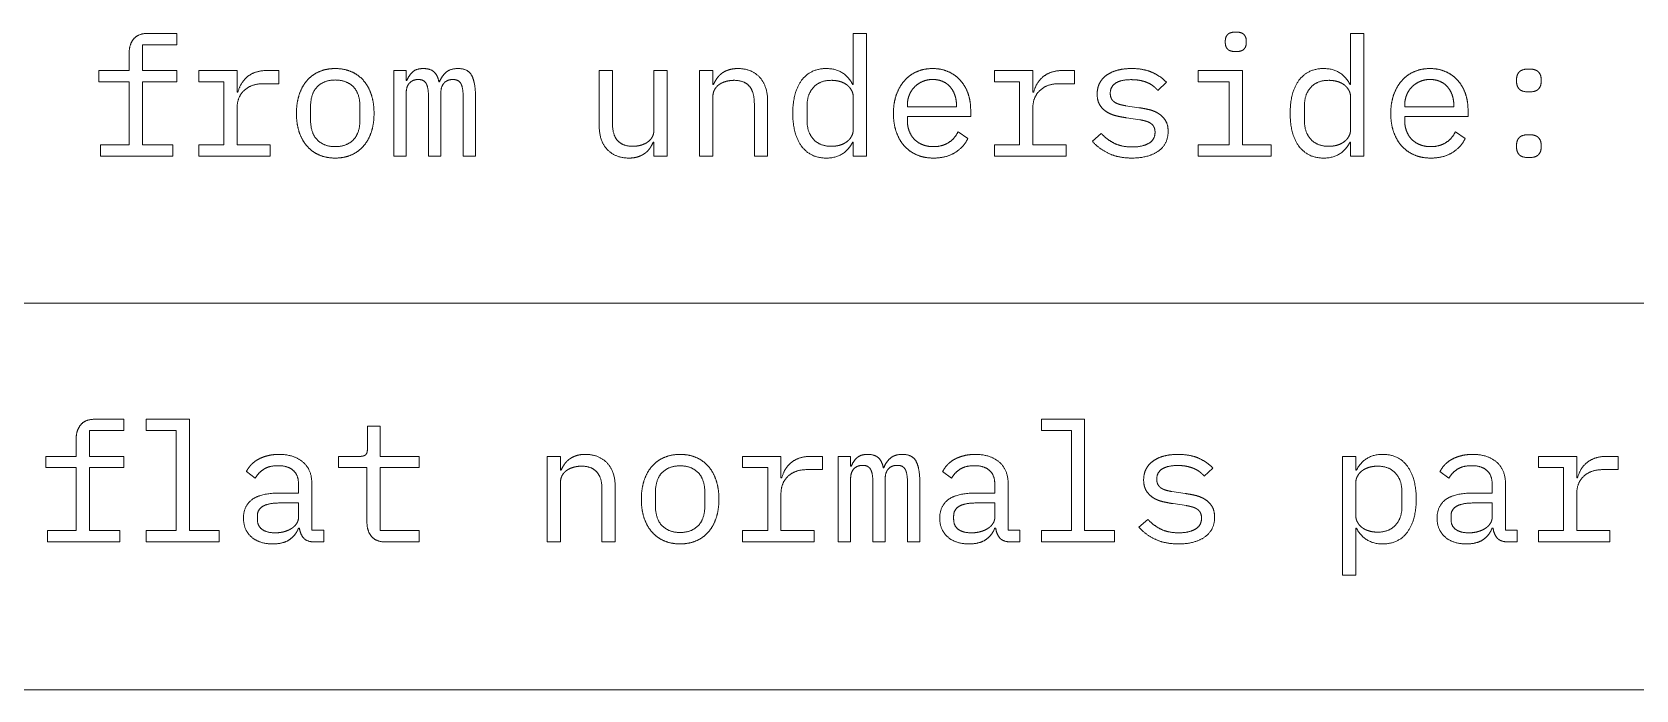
# Model space of a CAD drawing. Header units: millimetres. Extents: x 25 to 584, y 11 to 410.
# Drawn here: x 465.49 to 494.51, y 93.35 to 105.25 of the extents above; entities that cross this region are included whole.
import ezdxf

# ---------------------------------------------------------------- set-up
doc = ezdxf.new("R2010")
doc.units = ezdxf.units.MM
doc.layers.add('dims', color=7, linetype='Continuous', lineweight=5)

msp = doc.modelspace()

# ---------------------------------------------------------------- linework, layer by layer
at = {"layer": 'dims'}
for p, q in [((468.105, 105.23), (467.586, 105.23)), ((468.105, 105.026), (468.105, 105.23)), ((480.348, 105.23), (480.348, 104.306)), ((480.588, 105.23), (480.348, 105.23)), ((480.588, 103.01), (480.588, 105.23)), ((487.08, 105.101), (487.08, 105.053)), ((487.458, 105.053), (487.458, 105.101)), ((489.348, 105.23), (489.348, 104.306)), ((489.588, 105.23), (489.348, 105.23)), ((489.588, 103.01), (489.588, 105.23)), ((467.244, 104.876), (467.244, 104.558)), ((467.484, 105.026), (468.105, 105.026)), ((467.484, 104.558), (467.484, 105.026)), ((466.692, 104.558), (466.692, 104.354)), ((467.244, 104.558), (466.692, 104.558)), ((468.105, 104.558), (467.484, 104.558)), ((468.105, 104.354), (468.105, 104.558)), ((468.504, 104.558), (468.504, 104.354)), ((469.197, 104.558), (468.504, 104.558)), ((469.197, 104.168), (469.197, 104.558)), ((469.95, 104.558), (469.734, 104.558)), ((469.95, 104.318), (469.95, 104.558)), ((472.035, 104.558), (472.035, 103.01)), ((472.257, 104.558), (472.035, 104.558)), ((472.257, 104.378), (472.257, 104.558)), ((475.749, 104.558), (475.749, 103.565)), ((475.989, 104.558), (475.749, 104.558)), ((475.989, 103.607), (475.989, 104.558)), ((476.739, 104.558), (476.739, 103.484)), ((476.979, 104.558), (476.739, 104.558)), ((476.979, 103.01), (476.979, 104.558)), ((477.567, 104.558), (477.567, 103.01)), ((477.807, 104.558), (477.567, 104.558)), ((477.807, 104.306), (477.807, 104.558)), ((482.904, 104.558), (482.904, 104.354)), ((483.597, 104.558), (482.904, 104.558)), ((483.597, 104.168), (483.597, 104.558)), ((484.35, 104.558), (484.134, 104.558)), ((484.35, 104.318), (484.35, 104.558)), ((486.591, 104.558), (486.591, 104.354)), ((487.389, 104.558), (486.591, 104.558)), ((487.389, 103.214), (487.389, 104.558)), ((466.692, 104.354), (467.244, 104.354)), ((467.244, 104.354), (467.244, 103.214)), ((467.484, 104.354), (468.105, 104.354)), ((467.484, 103.214), (467.484, 104.354)), ((468.504, 104.354), (468.957, 104.354)), ((468.957, 104.354), (468.957, 103.214)), ((469.659, 104.318), (469.95, 104.318)), ((472.269, 104.378), (472.257, 104.378)), ((472.857, 104.351), (472.848, 104.351)), ((477.819, 104.306), (477.807, 104.306)), ((480.348, 104.306), (480.336, 104.306)), ((482.904, 104.354), (483.357, 104.354)), ((483.357, 104.354), (483.357, 103.214)), ((484.059, 104.318), (484.35, 104.318)), ((485.859, 104.198), (486.015, 104.345)), ((486.591, 104.354), (487.149, 104.354)), ((487.149, 104.354), (487.149, 103.214)), ((489.348, 104.306), (489.336, 104.306)), ((492.351, 104.405), (492.351, 104.351)), ((492.795, 104.351), (492.795, 104.405)), ((469.212, 104.168), (469.197, 104.168)), ((472.257, 103.01), (472.257, 104.147)), ((472.662, 104.045), (472.662, 103.01)), ((472.884, 103.01), (472.884, 104.147)), ((473.289, 104.045), (473.289, 103.01)), ((473.511, 103.01), (473.511, 104.084)), ((477.807, 103.01), (477.807, 104.084)), ((478.557, 103.961), (478.557, 103.01)), ((478.797, 103.01), (478.797, 104.003)), ((479.511, 103.652), (479.511, 103.916)), ((480.348, 104.063), (480.348, 103.505)), ((481.326, 103.904), (481.326, 103.925)), ((482.214, 103.937), (482.214, 103.904)), ((483.612, 104.168), (483.597, 104.168)), ((485.514, 103.886), (485.271, 103.922)), ((488.511, 103.652), (488.511, 103.916)), ((489.348, 104.063), (489.348, 103.505)), ((490.326, 103.904), (490.326, 103.925)), ((491.214, 103.937), (491.214, 103.904)), ((469.197, 103.214), (469.197, 103.883)), ((470.526, 103.673), (470.526, 103.895)), ((471.42, 103.895), (471.42, 103.673)), ((482.214, 103.904), (481.326, 103.904)), ((481.326, 103.724), (482.472, 103.724)), ((481.326, 103.652), (481.326, 103.724)), ((482.472, 103.724), (482.472, 103.838)), ((483.597, 103.214), (483.597, 103.883)), ((485.292, 103.703), (485.535, 103.667)), ((491.214, 103.904), (490.326, 103.904)), ((490.326, 103.724), (491.472, 103.724)), ((490.326, 103.652), (490.326, 103.724)), ((491.472, 103.724), (491.472, 103.838)), ((482.421, 103.331), (482.244, 103.451)), ((484.836, 103.418), (484.674, 103.277)), ((491.421, 103.331), (491.244, 103.451)), ((466.722, 103.214), (466.722, 103.01)), ((467.244, 103.214), (466.722, 103.214)), ((468.036, 103.214), (467.484, 103.214)), ((468.036, 103.01), (468.036, 103.214)), ((468.504, 103.214), (468.504, 103.01)), ((468.957, 103.214), (468.504, 103.214)), ((469.797, 103.214), (469.197, 103.214)), ((469.797, 103.01), (469.797, 103.214)), ((476.727, 103.262), (476.739, 103.262)), ((476.739, 103.262), (476.739, 103.01)), ((480.336, 103.262), (480.348, 103.262)), ((480.348, 103.262), (480.348, 103.01)), ((482.904, 103.214), (482.904, 103.01)), ((483.357, 103.214), (482.904, 103.214)), ((484.197, 103.214), (483.597, 103.214)), ((484.197, 103.01), (484.197, 103.214)), ((486.591, 103.214), (486.591, 103.01)), ((487.149, 103.214), (486.591, 103.214)), ((487.911, 103.214), (487.389, 103.214)), ((487.911, 103.01), (487.911, 103.214)), ((489.336, 103.262), (489.348, 103.262)), ((489.348, 103.262), (489.348, 103.01)), ((492.351, 103.217), (492.351, 103.163)), ((492.795, 103.163), (492.795, 103.217)), ((466.722, 103.01), (468.036, 103.01)), ((468.504, 103.01), (469.797, 103.01)), ((472.035, 103.01), (472.257, 103.01)), ((472.662, 103.01), (472.884, 103.01)), ((473.289, 103.01), (473.511, 103.01)), ((476.739, 103.01), (476.979, 103.01)), ((477.567, 103.01), (477.807, 103.01)), ((478.557, 103.01), (478.797, 103.01)), ((480.348, 103.01), (480.588, 103.01)), ((482.904, 103.01), (484.197, 103.01)), ((486.591, 103.01), (487.911, 103.01)), ((489.348, 103.01), (489.588, 103.01)), ((432.22, 100.35), (566.75, 100.35)), ((467.146, 98.248), (466.627, 98.248)), ((467.146, 98.044), (467.146, 98.248)), ((467.554, 98.248), (467.554, 98.044)), ((468.334, 98.248), (467.554, 98.248)), ((468.334, 96.232), (468.334, 98.248)), ((471.556, 98.122), (471.556, 97.717)), ((471.787, 98.122), (471.556, 98.122)), ((471.787, 97.576), (471.787, 98.122)), ((483.754, 98.248), (483.754, 98.044)), ((484.534, 98.248), (483.754, 98.248)), ((484.534, 96.232), (484.534, 98.248)), ((466.285, 97.894), (466.285, 97.576)), ((466.525, 98.044), (467.146, 98.044)), ((466.525, 97.576), (466.525, 98.044)), ((467.554, 98.044), (468.094, 98.044)), ((468.094, 98.044), (468.094, 96.232)), ((483.754, 98.044), (484.294, 98.044)), ((484.294, 98.044), (484.294, 96.232)), ((465.734, 97.576), (465.734, 97.372)), ((466.285, 97.576), (465.734, 97.576)), ((467.146, 97.576), (466.525, 97.576)), ((467.146, 97.372), (467.146, 97.576)), ((471.031, 97.576), (471.031, 97.372)), ((471.415, 97.576), (471.031, 97.576)), ((472.492, 97.576), (471.787, 97.576)), ((472.492, 97.372), (472.492, 97.576)), ((474.809, 97.576), (474.809, 96.028)), ((475.049, 97.576), (474.809, 97.576)), ((475.049, 97.324), (475.049, 97.576)), ((478.345, 97.576), (478.345, 97.372)), ((479.039, 97.576), (478.345, 97.576)), ((479.039, 97.186), (479.039, 97.576)), ((479.791, 97.576), (479.575, 97.576)), ((479.791, 97.336), (479.791, 97.576)), ((480.076, 97.576), (480.076, 96.028)), ((480.299, 97.576), (480.076, 97.576)), ((480.299, 97.396), (480.299, 97.576)), ((489.199, 97.576), (489.199, 95.428)), ((489.439, 97.576), (489.199, 97.576)), ((489.439, 97.324), (489.439, 97.576)), ((492.745, 97.576), (492.745, 97.372)), ((493.439, 97.576), (492.745, 97.576)), ((493.439, 97.186), (493.439, 97.576)), ((494.191, 97.576), (493.975, 97.576)), ((494.191, 97.336), (494.191, 97.576)), ((465.734, 97.372), (466.285, 97.372)), ((466.285, 97.372), (466.285, 96.232)), ((466.525, 97.372), (467.146, 97.372)), ((466.525, 96.232), (466.525, 97.372)), ((469.364, 97.3), (469.525, 97.18)), ((471.031, 97.372), (471.547, 97.372)), ((471.547, 97.372), (471.547, 96.382)), ((471.787, 97.372), (472.492, 97.372)), ((471.787, 96.232), (471.787, 97.372)), ((475.06, 97.324), (475.049, 97.324)), ((478.345, 97.372), (478.799, 97.372)), ((478.799, 97.372), (478.799, 96.232)), ((479.5, 97.336), (479.791, 97.336)), ((480.31, 97.396), (480.299, 97.396)), ((480.899, 97.369), (480.889, 97.369)), ((481.964, 97.3), (482.125, 97.18)), ((486.7, 97.216), (486.856, 97.363)), ((489.451, 97.324), (489.439, 97.324)), ((490.964, 97.3), (491.125, 97.18)), ((492.745, 97.372), (493.199, 97.372)), ((493.199, 97.372), (493.199, 96.232)), ((493.9, 97.336), (494.191, 97.336)), ((470.309, 97.066), (470.309, 96.913)), ((470.549, 96.238), (470.549, 97.09)), ((475.049, 96.028), (475.049, 97.102)), ((475.799, 96.979), (475.799, 96.028)), ((476.039, 96.028), (476.039, 97.021)), ((479.054, 97.186), (479.039, 97.186)), ((480.299, 96.028), (480.299, 97.165)), ((480.704, 97.063), (480.704, 96.028)), ((480.925, 96.028), (480.925, 97.165)), ((481.33, 97.063), (481.33, 96.028)), ((481.552, 96.028), (481.552, 97.102)), ((482.909, 97.066), (482.909, 96.913)), ((483.149, 96.238), (483.149, 97.09)), ((486.355, 96.904), (486.112, 96.94)), ((489.439, 96.523), (489.439, 97.081)), ((491.909, 97.066), (491.909, 96.913)), ((492.149, 96.238), (492.149, 97.09)), ((493.454, 97.186), (493.439, 97.186)), ((470.309, 96.913), (469.979, 96.913)), ((469.979, 96.733), (470.309, 96.733)), ((470.309, 96.733), (470.309, 96.478)), ((476.767, 96.691), (476.767, 96.913)), ((477.661, 96.913), (477.661, 96.691)), ((479.039, 96.232), (479.039, 96.901)), ((482.909, 96.913), (482.579, 96.913)), ((482.579, 96.733), (482.909, 96.733)), ((482.909, 96.733), (482.909, 96.478)), ((486.134, 96.721), (486.376, 96.685)), ((490.276, 96.934), (490.276, 96.67)), ((491.909, 96.913), (491.579, 96.913)), ((491.579, 96.733), (491.909, 96.733)), ((491.909, 96.733), (491.909, 96.478)), ((493.439, 96.232), (493.439, 96.901)), ((469.564, 96.436), (469.564, 96.499)), ((482.164, 96.436), (482.164, 96.499)), ((485.677, 96.436), (485.515, 96.295)), ((491.164, 96.436), (491.164, 96.499)), ((465.764, 96.232), (465.764, 96.028)), ((466.285, 96.232), (465.764, 96.232)), ((467.077, 96.232), (466.525, 96.232)), ((467.077, 96.028), (467.077, 96.232)), ((467.554, 96.232), (467.554, 96.028)), ((468.094, 96.232), (467.554, 96.232)), ((468.874, 96.232), (468.334, 96.232)), ((468.874, 96.028), (468.874, 96.232)), ((470.309, 96.28), (470.324, 96.28)), ((470.764, 96.238), (470.549, 96.238)), ((470.764, 96.028), (470.764, 96.238)), ((472.492, 96.232), (471.787, 96.232)), ((472.492, 96.028), (472.492, 96.232)), ((478.345, 96.232), (478.345, 96.028)), ((478.799, 96.232), (478.345, 96.232)), ((479.639, 96.232), (479.039, 96.232)), ((479.639, 96.028), (479.639, 96.232)), ((482.909, 96.28), (482.924, 96.28)), ((483.364, 96.238), (483.149, 96.238)), ((483.364, 96.028), (483.364, 96.238)), ((483.754, 96.232), (483.754, 96.028)), ((484.294, 96.232), (483.754, 96.232)), ((485.074, 96.232), (484.534, 96.232)), ((485.074, 96.028), (485.074, 96.232)), ((489.439, 96.28), (489.451, 96.28)), ((489.439, 95.428), (489.439, 96.28)), ((491.909, 96.28), (491.924, 96.28)), ((492.364, 96.238), (492.149, 96.238)), ((492.364, 96.028), (492.364, 96.238)), ((492.745, 96.232), (492.745, 96.028)), ((493.199, 96.232), (492.745, 96.232)), ((494.039, 96.232), (493.439, 96.232)), ((494.039, 96.028), (494.039, 96.232)), ((465.764, 96.028), (467.077, 96.028)), ((467.554, 96.028), (468.874, 96.028)), ((470.599, 96.028), (470.764, 96.028)), ((471.889, 96.028), (472.492, 96.028)), ((474.809, 96.028), (475.049, 96.028)), ((475.799, 96.028), (476.039, 96.028)), ((478.345, 96.028), (479.639, 96.028)), ((480.076, 96.028), (480.299, 96.028)), ((480.704, 96.028), (480.925, 96.028)), ((481.33, 96.028), (481.552, 96.028)), ((483.199, 96.028), (483.364, 96.028)), ((483.754, 96.028), (485.074, 96.028)), ((492.199, 96.028), (492.364, 96.028)), ((492.745, 96.028), (494.039, 96.028)), ((489.199, 95.428), (489.439, 95.428)), ((432.22, 93.35), (566.75, 93.35))]:
    msp.add_line(p, q, dxfattribs=at)
for points in [[(467.244, 104.876), (467.244, 105.032), (467.326, 105.131)], [(467.326, 105.131), (467.409, 105.23), (467.586, 105.23)], [(487.08, 105.101), (487.08, 105.167), (487.122, 105.211)], [(487.122, 105.211), (487.164, 105.254), (487.269, 105.254)], [(487.269, 105.254), (487.374, 105.254), (487.416, 105.211)], [(487.416, 105.211), (487.458, 105.167), (487.458, 105.101)], [(487.122, 104.944), (487.08, 104.987), (487.08, 105.053)], [(487.269, 104.9), (487.164, 104.9), (487.122, 104.944)], [(487.416, 104.944), (487.374, 104.9), (487.269, 104.9)], [(487.458, 105.053), (487.458, 104.987), (487.416, 104.944)], [(469.394, 104.454), (469.527, 104.558), (469.734, 104.558)], [(470.459, 104.374), (470.55, 104.48), (470.68, 104.537)], [(470.68, 104.537), (470.811, 104.594), (470.973, 104.594)], [(470.973, 104.594), (471.135, 104.594), (471.265, 104.537)], [(471.265, 104.537), (471.396, 104.48), (471.487, 104.374)], [(472.269, 104.378), (472.305, 104.468), (472.371, 104.531)], [(472.371, 104.531), (472.437, 104.594), (472.566, 104.594)], [(472.566, 104.594), (472.701, 104.594), (472.767, 104.527)], [(472.767, 104.527), (472.833, 104.459), (472.848, 104.351)], [(472.857, 104.351), (472.899, 104.456), (472.977, 104.525)], [(472.977, 104.525), (473.055, 104.594), (473.193, 104.594)], [(473.193, 104.594), (473.382, 104.594), (473.446, 104.462)], [(477.879, 104.415), (477.915, 104.468), (477.967, 104.507)], [(477.967, 104.507), (478.02, 104.546), (478.092, 104.57)], [(478.092, 104.57), (478.164, 104.594), (478.26, 104.594)], [(478.26, 104.594), (478.503, 104.594), (478.65, 104.44)], [(479.413, 104.381), (479.574, 104.594), (479.859, 104.594)], [(479.859, 104.594), (480.186, 104.594), (480.336, 104.306)], [(481.272, 104.374), (481.365, 104.48), (481.495, 104.537)], [(481.495, 104.537), (481.626, 104.594), (481.785, 104.594)], [(481.785, 104.594), (481.941, 104.594), (482.068, 104.537)], [(482.068, 104.537), (482.196, 104.48), (482.286, 104.38)], [(483.794, 104.454), (483.927, 104.558), (484.134, 104.558)], [(484.938, 104.479), (485.022, 104.537), (485.136, 104.566)], [(485.136, 104.566), (485.25, 104.594), (485.385, 104.594)], [(485.385, 104.594), (485.595, 104.594), (485.749, 104.528)], [(485.749, 104.528), (485.904, 104.462), (486.015, 104.345)], [(488.413, 104.381), (488.574, 104.594), (488.859, 104.594)], [(488.859, 104.594), (489.186, 104.594), (489.336, 104.306)], [(490.272, 104.374), (490.365, 104.48), (490.495, 104.537)], [(490.495, 104.537), (490.626, 104.594), (490.785, 104.594)], [(490.785, 104.594), (490.941, 104.594), (491.068, 104.537)], [(491.068, 104.537), (491.196, 104.48), (491.286, 104.38)], [(492.351, 104.405), (492.351, 104.483), (492.4, 104.534)], [(492.4, 104.534), (492.45, 104.585), (492.573, 104.585)], [(492.573, 104.585), (492.696, 104.585), (492.745, 104.534)], [(492.745, 104.534), (492.795, 104.483), (492.795, 104.405)], [(469.325, 104.198), (469.197, 104.078), (469.197, 103.883)], [(469.212, 104.168), (469.26, 104.351), (469.394, 104.454)], [(469.659, 104.318), (469.452, 104.318), (469.325, 104.198)], [(470.319, 104.117), (470.367, 104.267), (470.459, 104.374)], [(470.649, 104.267), (470.526, 104.147), (470.526, 103.895)], [(470.973, 104.387), (470.772, 104.387), (470.649, 104.267)], [(471.297, 104.267), (471.174, 104.387), (470.973, 104.387)], [(471.42, 103.895), (471.42, 104.147), (471.297, 104.267)], [(471.487, 104.374), (471.579, 104.267), (471.627, 104.117)], [(472.319, 104.334), (472.257, 104.273), (472.257, 104.147)], [(472.476, 104.396), (472.38, 104.396), (472.319, 104.334)], [(472.621, 104.319), (472.581, 104.396), (472.476, 104.396)], [(472.662, 104.045), (472.662, 104.243), (472.621, 104.319)], [(472.944, 104.334), (472.884, 104.273), (472.884, 104.147)], [(473.1, 104.396), (473.004, 104.396), (472.944, 104.334)], [(473.248, 104.319), (473.208, 104.396), (473.1, 104.396)], [(473.289, 104.045), (473.289, 104.243), (473.248, 104.319)], [(473.446, 104.462), (473.511, 104.33), (473.511, 104.084)], [(477.84, 104.216), (477.807, 104.159), (477.807, 104.084)], [(477.819, 104.306), (477.843, 104.363), (477.879, 104.415)], [(477.927, 104.309), (477.873, 104.273), (477.84, 104.216)], [(478.05, 104.363), (477.981, 104.345), (477.927, 104.309)], [(478.191, 104.381), (478.119, 104.381), (478.05, 104.363)], [(478.464, 104.278), (478.371, 104.381), (478.191, 104.381)], [(478.557, 103.961), (478.557, 104.174), (478.464, 104.278)], [(478.65, 104.44), (478.797, 104.285), (478.797, 104.003)], [(479.253, 103.784), (479.253, 104.168), (479.413, 104.381)], [(479.626, 104.253), (479.511, 104.126), (479.511, 103.916)], [(479.952, 104.381), (479.742, 104.381), (479.626, 104.253)], [(480.105, 104.36), (480.033, 104.381), (479.952, 104.381)], [(480.231, 104.299), (480.177, 104.339), (480.105, 104.36)], [(480.316, 104.199), (480.285, 104.258), (480.231, 104.299)], [(480.348, 104.063), (480.348, 104.141), (480.316, 104.199)], [(481.126, 104.117), (481.179, 104.267), (481.272, 104.374)], [(481.456, 104.261), (481.395, 104.198), (481.36, 104.113)], [(481.602, 104.36), (481.518, 104.324), (481.456, 104.261)], [(481.785, 104.396), (481.686, 104.396), (481.602, 104.36)], [(481.96, 104.363), (481.881, 104.396), (481.785, 104.396)], [(482.095, 104.269), (482.04, 104.33), (481.96, 104.363)], [(482.182, 104.123), (482.151, 104.207), (482.095, 104.269)], [(482.286, 104.38), (482.376, 104.279), (482.424, 104.141)], [(483.725, 104.198), (483.597, 104.078), (483.597, 103.883)], [(483.612, 104.168), (483.66, 104.351), (483.794, 104.454)], [(484.059, 104.318), (483.852, 104.318), (483.725, 104.198)], [(484.761, 104.132), (484.761, 104.249), (484.807, 104.334)], [(484.807, 104.334), (484.854, 104.42), (484.938, 104.479)], [(485.095, 104.33), (484.998, 104.267), (484.998, 104.147)], [(485.376, 104.393), (485.193, 104.393), (485.095, 104.33)], [(485.556, 104.375), (485.478, 104.393), (485.376, 104.393)], [(485.692, 104.329), (485.634, 104.357), (485.556, 104.375)], [(485.791, 104.265), (485.751, 104.3), (485.692, 104.329)], [(485.859, 104.198), (485.832, 104.231), (485.791, 104.265)], [(488.253, 103.784), (488.253, 104.168), (488.413, 104.381)], [(488.626, 104.253), (488.511, 104.126), (488.511, 103.916)], [(488.952, 104.381), (488.742, 104.381), (488.626, 104.253)], [(489.105, 104.36), (489.033, 104.381), (488.952, 104.381)], [(489.231, 104.299), (489.177, 104.339), (489.105, 104.36)], [(489.316, 104.199), (489.285, 104.258), (489.231, 104.299)], [(489.348, 104.063), (489.348, 104.141), (489.316, 104.199)], [(490.126, 104.117), (490.179, 104.267), (490.272, 104.374)], [(490.456, 104.261), (490.395, 104.198), (490.36, 104.113)], [(490.602, 104.36), (490.518, 104.324), (490.456, 104.261)], [(490.785, 104.396), (490.686, 104.396), (490.602, 104.36)], [(490.96, 104.363), (490.881, 104.396), (490.785, 104.396)], [(491.095, 104.269), (491.04, 104.33), (490.96, 104.363)], [(491.182, 104.123), (491.151, 104.207), (491.095, 104.269)], [(491.286, 104.38), (491.376, 104.279), (491.424, 104.141)], [(492.4, 104.222), (492.351, 104.273), (492.351, 104.351)], [(492.573, 104.171), (492.45, 104.171), (492.4, 104.222)], [(492.745, 104.222), (492.696, 104.171), (492.573, 104.171)], [(492.795, 104.351), (492.795, 104.273), (492.745, 104.222)], [(470.271, 103.784), (470.271, 103.967), (470.319, 104.117)], [(471.627, 104.117), (471.675, 103.967), (471.675, 103.784)], [(481.074, 103.781), (481.074, 103.967), (481.126, 104.117)], [(481.36, 104.113), (481.326, 104.027), (481.326, 103.925)], [(482.214, 103.937), (482.214, 104.039), (482.182, 104.123)], [(482.424, 104.141), (482.472, 104.003), (482.472, 103.838)], [(484.813, 103.928), (484.761, 104.006), (484.761, 104.132)], [(484.944, 103.804), (484.866, 103.85), (484.813, 103.928)], [(484.998, 104.147), (484.998, 104.087), (485.02, 104.046)], [(485.02, 104.046), (485.043, 104.006), (485.082, 103.982)], [(485.082, 103.982), (485.121, 103.958), (485.17, 103.944)], [(485.17, 103.944), (485.22, 103.931), (485.271, 103.922)], [(490.074, 103.781), (490.074, 103.967), (490.126, 104.117)], [(490.36, 104.113), (490.326, 104.027), (490.326, 103.925)], [(491.214, 103.937), (491.214, 104.039), (491.182, 104.123)], [(491.424, 104.141), (491.472, 104.003), (491.472, 103.838)], [(470.319, 103.449), (470.271, 103.598), (470.271, 103.784)], [(470.526, 103.673), (470.526, 103.421), (470.649, 103.301)], [(471.297, 103.301), (471.42, 103.421), (471.42, 103.673)], [(471.675, 103.784), (471.675, 103.598), (471.627, 103.449)], [(479.413, 103.187), (479.253, 103.4), (479.253, 103.784)], [(479.511, 103.652), (479.511, 103.442), (479.626, 103.315)], [(481.125, 103.449), (481.074, 103.598), (481.074, 103.781)], [(481.326, 103.652), (481.326, 103.55), (481.359, 103.463)], [(485.116, 103.736), (485.022, 103.757), (484.944, 103.804)], [(485.292, 103.703), (485.211, 103.715), (485.116, 103.736)], [(485.514, 103.886), (485.598, 103.874), (485.691, 103.853)], [(485.637, 103.644), (485.589, 103.658), (485.535, 103.667)], [(485.724, 103.607), (485.685, 103.631), (485.637, 103.644)], [(485.691, 103.853), (485.784, 103.832), (485.862, 103.786)], [(485.862, 103.786), (485.94, 103.739), (485.992, 103.661)], [(485.992, 103.661), (486.045, 103.583), (486.045, 103.457)], [(488.413, 103.187), (488.253, 103.4), (488.253, 103.784)], [(488.511, 103.652), (488.511, 103.442), (488.626, 103.315)], [(490.125, 103.449), (490.074, 103.598), (490.074, 103.781)], [(490.326, 103.652), (490.326, 103.55), (490.359, 103.463)], [(470.459, 103.194), (470.367, 103.301), (470.319, 103.449)], [(471.627, 103.449), (471.579, 103.301), (471.487, 103.194)], [(475.896, 103.129), (475.749, 103.283), (475.749, 103.565)], [(475.989, 103.607), (475.989, 103.394), (476.082, 103.291)], [(476.619, 103.259), (476.673, 103.295), (476.706, 103.35)], [(476.706, 103.35), (476.739, 103.406), (476.739, 103.484)], [(480.231, 103.27), (480.285, 103.31), (480.316, 103.369)], [(480.316, 103.369), (480.348, 103.427), (480.348, 103.505)], [(481.27, 103.194), (481.176, 103.301), (481.125, 103.449)], [(481.359, 103.463), (481.392, 103.376), (481.454, 103.313)], [(482.07, 103.253), (482.184, 103.325), (482.244, 103.451)], [(482.421, 103.331), (482.352, 103.175), (482.191, 103.075)], [(484.836, 103.418), (484.947, 103.301), (485.079, 103.238)], [(485.692, 103.24), (485.808, 103.304), (485.808, 103.442)], [(485.785, 103.543), (485.763, 103.583), (485.724, 103.607)], [(485.808, 103.442), (485.808, 103.502), (485.785, 103.543)], [(486.045, 103.457), (486.045, 103.226), (485.866, 103.1)], [(489.231, 103.27), (489.285, 103.31), (489.316, 103.369)], [(489.316, 103.369), (489.348, 103.427), (489.348, 103.505)], [(490.27, 103.194), (490.176, 103.301), (490.125, 103.449)], [(490.359, 103.463), (490.392, 103.376), (490.454, 103.313)], [(491.07, 103.253), (491.184, 103.325), (491.244, 103.451)], [(491.421, 103.331), (491.352, 103.175), (491.191, 103.075)], [(492.351, 103.217), (492.351, 103.295), (492.4, 103.346)], [(492.4, 103.346), (492.45, 103.397), (492.573, 103.397)], [(492.573, 103.397), (492.696, 103.397), (492.745, 103.346)], [(492.745, 103.346), (492.795, 103.295), (492.795, 103.217)], [(470.68, 103.031), (470.55, 103.088), (470.459, 103.194)], [(470.649, 103.301), (470.772, 103.181), (470.973, 103.181)], [(470.973, 103.181), (471.174, 103.181), (471.297, 103.301)], [(471.487, 103.194), (471.396, 103.088), (471.265, 103.031)], [(476.286, 102.974), (476.043, 102.974), (475.896, 103.129)], [(476.082, 103.291), (476.175, 103.187), (476.355, 103.187)], [(476.355, 103.187), (476.427, 103.187), (476.496, 103.205)], [(476.578, 103.061), (476.526, 103.022), (476.454, 102.998)], [(476.496, 103.205), (476.565, 103.223), (476.619, 103.259)], [(476.667, 103.153), (476.631, 103.1), (476.578, 103.061)], [(476.727, 103.262), (476.703, 103.205), (476.667, 103.153)], [(479.859, 102.974), (479.574, 102.974), (479.413, 103.187)], [(479.626, 103.315), (479.742, 103.187), (479.952, 103.187)], [(480.336, 103.262), (480.186, 102.974), (479.859, 102.974)], [(479.952, 103.187), (480.033, 103.187), (480.105, 103.208)], [(480.105, 103.208), (480.177, 103.229), (480.231, 103.27)], [(481.499, 103.031), (481.365, 103.088), (481.27, 103.194)], [(481.454, 103.313), (481.515, 103.25), (481.604, 103.215)], [(481.604, 103.215), (481.692, 103.181), (481.8, 103.181)], [(481.8, 103.181), (481.956, 103.181), (482.07, 103.253)], [(482.191, 103.075), (482.031, 102.974), (481.8, 102.974)], [(484.972, 103.057), (484.797, 103.139), (484.674, 103.277)], [(485.391, 102.974), (485.148, 102.974), (484.972, 103.057)], [(485.079, 103.238), (485.211, 103.175), (485.397, 103.175)], [(485.866, 103.1), (485.688, 102.974), (485.391, 102.974)], [(485.397, 103.175), (485.577, 103.175), (485.692, 103.24)], [(488.859, 102.974), (488.574, 102.974), (488.413, 103.187)], [(488.626, 103.315), (488.742, 103.187), (488.952, 103.187)], [(489.336, 103.262), (489.186, 102.974), (488.859, 102.974)], [(488.952, 103.187), (489.033, 103.187), (489.105, 103.208)], [(489.105, 103.208), (489.177, 103.229), (489.231, 103.27)], [(490.499, 103.031), (490.365, 103.088), (490.27, 103.194)], [(490.454, 103.313), (490.515, 103.25), (490.604, 103.215)], [(490.604, 103.215), (490.692, 103.181), (490.8, 103.181)], [(490.8, 103.181), (490.956, 103.181), (491.07, 103.253)], [(491.191, 103.075), (491.031, 102.974), (490.8, 102.974)], [(492.4, 103.034), (492.351, 103.085), (492.351, 103.163)], [(492.573, 102.983), (492.45, 102.983), (492.4, 103.034)], [(492.745, 103.034), (492.696, 102.983), (492.573, 102.983)], [(492.795, 103.163), (492.795, 103.085), (492.745, 103.034)], [(470.973, 102.974), (470.811, 102.974), (470.68, 103.031)], [(471.265, 103.031), (471.135, 102.974), (470.973, 102.974)], [(476.454, 102.998), (476.382, 102.974), (476.286, 102.974)], [(481.8, 102.974), (481.632, 102.974), (481.499, 103.031)], [(490.8, 102.974), (490.632, 102.974), (490.499, 103.031)], [(466.285, 97.894), (466.285, 98.05), (466.368, 98.149)], [(466.368, 98.149), (466.45, 98.248), (466.627, 98.248)], [(469.57, 97.517), (469.645, 97.561), (469.741, 97.586)], [(469.741, 97.586), (469.837, 97.612), (469.954, 97.612)], [(469.954, 97.612), (470.227, 97.612), (470.388, 97.474)], [(471.415, 97.576), (471.494, 97.576), (471.525, 97.607)], [(471.525, 97.607), (471.556, 97.639), (471.556, 97.717)], [(475.12, 97.433), (475.156, 97.486), (475.209, 97.525)], [(475.209, 97.525), (475.261, 97.564), (475.333, 97.588)], [(475.333, 97.588), (475.405, 97.612), (475.501, 97.612)], [(475.501, 97.612), (475.744, 97.612), (475.891, 97.457)], [(476.7, 97.391), (476.791, 97.498), (476.922, 97.555)], [(476.922, 97.555), (477.052, 97.612), (477.214, 97.612)], [(477.214, 97.612), (477.376, 97.612), (477.507, 97.555)], [(477.507, 97.555), (477.637, 97.498), (477.729, 97.391)], [(479.235, 97.472), (479.369, 97.576), (479.575, 97.576)], [(480.31, 97.396), (480.346, 97.486), (480.412, 97.549)], [(480.412, 97.549), (480.479, 97.612), (480.607, 97.612)], [(480.607, 97.612), (480.742, 97.612), (480.808, 97.545)], [(480.808, 97.545), (480.874, 97.477), (480.889, 97.369)], [(480.899, 97.369), (480.94, 97.474), (481.018, 97.543)], [(481.018, 97.543), (481.096, 97.612), (481.234, 97.612)], [(481.234, 97.612), (481.424, 97.612), (481.488, 97.48)], [(482.17, 97.517), (482.245, 97.561), (482.341, 97.586)], [(482.341, 97.586), (482.437, 97.612), (482.554, 97.612)], [(482.554, 97.612), (482.827, 97.612), (482.988, 97.474)], [(485.779, 97.496), (485.864, 97.555), (485.977, 97.584)], [(485.977, 97.584), (486.091, 97.612), (486.226, 97.612)], [(486.226, 97.612), (486.436, 97.612), (486.591, 97.546)], [(486.591, 97.546), (486.745, 97.48), (486.856, 97.363)], [(489.451, 97.324), (489.601, 97.612), (489.929, 97.612)], [(489.929, 97.612), (490.214, 97.612), (490.374, 97.399)], [(491.17, 97.517), (491.245, 97.561), (491.341, 97.586)], [(491.341, 97.586), (491.437, 97.612), (491.554, 97.612)], [(491.554, 97.612), (491.827, 97.612), (491.988, 97.474)], [(493.635, 97.472), (493.769, 97.576), (493.975, 97.576)], [(469.364, 97.3), (469.394, 97.36), (469.444, 97.417)], [(469.444, 97.417), (469.495, 97.474), (469.57, 97.517)], [(469.684, 97.346), (469.585, 97.285), (469.525, 97.18)], [(469.939, 97.408), (469.784, 97.408), (469.684, 97.346)], [(470.212, 97.322), (470.116, 97.408), (469.939, 97.408)], [(470.309, 97.066), (470.309, 97.237), (470.212, 97.322)], [(470.388, 97.474), (470.549, 97.336), (470.549, 97.09)], [(475.081, 97.234), (475.049, 97.177), (475.049, 97.102)], [(475.06, 97.324), (475.084, 97.381), (475.12, 97.433)], [(475.168, 97.327), (475.114, 97.291), (475.081, 97.234)], [(475.291, 97.381), (475.222, 97.363), (475.168, 97.327)], [(475.432, 97.399), (475.36, 97.399), (475.291, 97.381)], [(475.705, 97.295), (475.612, 97.399), (475.432, 97.399)], [(475.799, 96.979), (475.799, 97.192), (475.705, 97.295)], [(475.891, 97.457), (476.039, 97.303), (476.039, 97.021)], [(476.56, 97.135), (476.609, 97.285), (476.7, 97.391)], [(476.89, 97.285), (476.767, 97.165), (476.767, 96.913)], [(477.214, 97.405), (477.014, 97.405), (476.89, 97.285)], [(477.538, 97.285), (477.415, 97.405), (477.214, 97.405)], [(477.661, 96.913), (477.661, 97.165), (477.538, 97.285)], [(477.729, 97.391), (477.82, 97.285), (477.868, 97.135)], [(479.054, 97.186), (479.101, 97.369), (479.235, 97.472)], [(479.5, 97.336), (479.294, 97.336), (479.166, 97.216)], [(480.36, 97.352), (480.299, 97.291), (480.299, 97.165)], [(480.517, 97.414), (480.421, 97.414), (480.36, 97.352)], [(480.663, 97.337), (480.622, 97.414), (480.517, 97.414)], [(480.704, 97.063), (480.704, 97.261), (480.663, 97.337)], [(480.985, 97.352), (480.925, 97.291), (480.925, 97.165)], [(481.141, 97.414), (481.045, 97.414), (480.985, 97.352)], [(481.29, 97.337), (481.249, 97.414), (481.141, 97.414)], [(481.33, 97.063), (481.33, 97.261), (481.29, 97.337)], [(481.488, 97.48), (481.552, 97.348), (481.552, 97.102)], [(481.964, 97.3), (481.994, 97.36), (482.044, 97.417)], [(482.044, 97.417), (482.095, 97.474), (482.17, 97.517)], [(482.284, 97.346), (482.185, 97.285), (482.125, 97.18)], [(482.539, 97.408), (482.384, 97.408), (482.284, 97.346)], [(482.812, 97.322), (482.716, 97.408), (482.539, 97.408)], [(482.909, 97.066), (482.909, 97.237), (482.812, 97.322)], [(482.988, 97.474), (483.149, 97.336), (483.149, 97.09)], [(485.602, 97.15), (485.602, 97.267), (485.649, 97.352)], [(485.649, 97.352), (485.695, 97.438), (485.779, 97.496)], [(485.937, 97.348), (485.839, 97.285), (485.839, 97.165)], [(486.217, 97.411), (486.034, 97.411), (485.937, 97.348)], [(486.397, 97.393), (486.319, 97.411), (486.217, 97.411)], [(486.534, 97.346), (486.475, 97.375), (486.397, 97.393)], [(486.633, 97.283), (486.592, 97.318), (486.534, 97.346)], [(486.7, 97.216), (486.674, 97.249), (486.633, 97.283)], [(489.556, 97.316), (489.502, 97.276), (489.471, 97.217)], [(489.682, 97.378), (489.61, 97.357), (489.556, 97.316)], [(489.835, 97.399), (489.754, 97.399), (489.682, 97.378)], [(490.161, 97.271), (490.045, 97.399), (489.835, 97.399)], [(490.276, 96.934), (490.276, 97.144), (490.161, 97.271)], [(490.374, 97.399), (490.534, 97.186), (490.534, 96.802)], [(490.964, 97.3), (490.994, 97.36), (491.044, 97.417)], [(491.044, 97.417), (491.095, 97.474), (491.17, 97.517)], [(491.284, 97.346), (491.185, 97.285), (491.125, 97.18)], [(491.539, 97.408), (491.384, 97.408), (491.284, 97.346)], [(491.812, 97.322), (491.716, 97.408), (491.539, 97.408)], [(491.909, 97.066), (491.909, 97.237), (491.812, 97.322)], [(491.988, 97.474), (492.149, 97.336), (492.149, 97.09)], [(493.454, 97.186), (493.501, 97.369), (493.635, 97.472)], [(493.9, 97.336), (493.694, 97.336), (493.566, 97.216)], [(476.512, 96.802), (476.512, 96.985), (476.56, 97.135)], [(477.868, 97.135), (477.916, 96.985), (477.916, 96.802)], [(479.166, 97.216), (479.039, 97.096), (479.039, 96.901)], [(485.655, 96.946), (485.602, 97.024), (485.602, 97.15)], [(485.785, 96.821), (485.707, 96.868), (485.655, 96.946)], [(485.839, 97.165), (485.839, 97.105), (485.862, 97.064)], [(485.862, 97.064), (485.884, 97.024), (485.923, 97)], [(485.923, 97), (485.962, 96.976), (486.012, 96.962)], [(486.012, 96.962), (486.061, 96.949), (486.112, 96.94)], [(489.471, 97.217), (489.439, 97.159), (489.439, 97.081)], [(493.566, 97.216), (493.439, 97.096), (493.439, 96.901)], [(469.312, 96.463), (469.312, 96.679), (469.47, 96.796)], [(469.47, 96.796), (469.627, 96.913), (469.979, 96.913)], [(469.663, 96.673), (469.564, 96.613), (469.564, 96.499)], [(469.979, 96.733), (469.762, 96.733), (469.663, 96.673)], [(476.56, 96.467), (476.512, 96.616), (476.512, 96.802)], [(476.767, 96.691), (476.767, 96.439), (476.89, 96.319)], [(477.538, 96.319), (477.661, 96.439), (477.661, 96.691)], [(477.916, 96.802), (477.916, 96.616), (477.868, 96.467)], [(481.912, 96.463), (481.912, 96.679), (482.07, 96.796)], [(482.07, 96.796), (482.227, 96.913), (482.579, 96.913)], [(482.263, 96.673), (482.164, 96.613), (482.164, 96.499)], [(482.579, 96.733), (482.362, 96.733), (482.263, 96.673)], [(485.958, 96.754), (485.864, 96.775), (485.785, 96.821)], [(486.134, 96.721), (486.052, 96.733), (485.958, 96.754)], [(486.355, 96.904), (486.439, 96.892), (486.532, 96.871)], [(486.478, 96.662), (486.43, 96.676), (486.376, 96.685)], [(486.565, 96.625), (486.526, 96.649), (486.478, 96.662)], [(486.532, 96.871), (486.625, 96.85), (486.703, 96.804)], [(486.703, 96.804), (486.781, 96.757), (486.834, 96.679)], [(486.834, 96.679), (486.886, 96.601), (486.886, 96.475)], [(490.161, 96.332), (490.276, 96.46), (490.276, 96.67)], [(490.534, 96.802), (490.534, 96.418), (490.374, 96.205)], [(490.912, 96.463), (490.912, 96.679), (491.07, 96.796)], [(491.07, 96.796), (491.227, 96.913), (491.579, 96.913)], [(491.263, 96.673), (491.164, 96.613), (491.164, 96.499)], [(491.579, 96.733), (491.362, 96.733), (491.263, 96.673)], [(469.456, 96.118), (469.312, 96.244), (469.312, 96.463)], [(469.564, 96.436), (469.564, 96.316), (469.65, 96.254)], [(470.188, 96.275), (470.245, 96.313), (470.277, 96.365)], [(470.277, 96.365), (470.309, 96.418), (470.309, 96.478)], [(471.63, 96.127), (471.547, 96.226), (471.547, 96.382)], [(476.7, 96.212), (476.609, 96.319), (476.56, 96.467)], [(477.868, 96.467), (477.82, 96.319), (477.729, 96.212)], [(482.056, 96.118), (481.912, 96.244), (481.912, 96.463)], [(482.164, 96.436), (482.164, 96.316), (482.25, 96.254)], [(482.788, 96.275), (482.845, 96.313), (482.877, 96.365)], [(482.877, 96.365), (482.909, 96.418), (482.909, 96.478)], [(485.677, 96.436), (485.789, 96.319), (485.92, 96.256)], [(486.534, 96.257), (486.649, 96.322), (486.649, 96.46)], [(486.627, 96.56), (486.604, 96.601), (486.565, 96.625)], [(486.649, 96.46), (486.649, 96.52), (486.627, 96.56)], [(486.886, 96.475), (486.886, 96.244), (486.708, 96.118)], [(489.439, 96.523), (489.439, 96.445), (489.471, 96.386)], [(489.471, 96.386), (489.502, 96.328), (489.556, 96.287)], [(491.056, 96.118), (490.912, 96.244), (490.912, 96.463)], [(491.164, 96.436), (491.164, 96.316), (491.25, 96.254)], [(491.788, 96.275), (491.845, 96.313), (491.877, 96.365)], [(491.877, 96.365), (491.909, 96.418), (491.909, 96.478)], [(469.844, 95.992), (469.6, 95.992), (469.456, 96.118)], [(469.65, 96.254), (469.735, 96.193), (469.885, 96.193)], [(470.145, 96.069), (470.032, 95.992), (469.844, 95.992)], [(469.885, 96.193), (469.979, 96.193), (470.055, 96.215)], [(470.055, 96.215), (470.131, 96.238), (470.188, 96.275)], [(470.309, 96.28), (470.257, 96.145), (470.145, 96.069)], [(470.399, 96.1), (470.339, 96.172), (470.324, 96.28)], [(470.599, 96.028), (470.459, 96.028), (470.399, 96.1)], [(471.889, 96.028), (471.712, 96.028), (471.63, 96.127)], [(476.922, 96.049), (476.791, 96.106), (476.7, 96.212)], [(476.89, 96.319), (477.014, 96.199), (477.214, 96.199)], [(477.214, 96.199), (477.415, 96.199), (477.538, 96.319)], [(477.729, 96.212), (477.637, 96.106), (477.507, 96.049)], [(482.444, 95.992), (482.2, 95.992), (482.056, 96.118)], [(482.25, 96.254), (482.335, 96.193), (482.485, 96.193)], [(482.745, 96.069), (482.632, 95.992), (482.444, 95.992)], [(482.485, 96.193), (482.579, 96.193), (482.655, 96.215)], [(482.655, 96.215), (482.731, 96.238), (482.788, 96.275)], [(482.909, 96.28), (482.857, 96.145), (482.745, 96.069)], [(482.999, 96.1), (482.939, 96.172), (482.924, 96.28)], [(483.199, 96.028), (483.059, 96.028), (482.999, 96.1)], [(485.814, 96.075), (485.639, 96.157), (485.515, 96.295)], [(486.232, 95.992), (485.989, 95.992), (485.814, 96.075)], [(485.92, 96.256), (486.052, 96.193), (486.239, 96.193)], [(486.708, 96.118), (486.529, 95.992), (486.232, 95.992)], [(486.239, 96.193), (486.419, 96.193), (486.534, 96.257)], [(489.929, 95.992), (489.601, 95.992), (489.451, 96.28)], [(489.556, 96.287), (489.61, 96.247), (489.682, 96.226)], [(489.682, 96.226), (489.754, 96.205), (489.835, 96.205)], [(489.835, 96.205), (490.045, 96.205), (490.161, 96.332)], [(490.374, 96.205), (490.214, 95.992), (489.929, 95.992)], [(491.444, 95.992), (491.2, 95.992), (491.056, 96.118)], [(491.25, 96.254), (491.335, 96.193), (491.485, 96.193)], [(491.745, 96.069), (491.632, 95.992), (491.444, 95.992)], [(491.485, 96.193), (491.579, 96.193), (491.655, 96.215)], [(491.655, 96.215), (491.731, 96.238), (491.788, 96.275)], [(491.909, 96.28), (491.857, 96.145), (491.745, 96.069)], [(491.999, 96.1), (491.939, 96.172), (491.924, 96.28)], [(492.199, 96.028), (492.059, 96.028), (491.999, 96.1)], [(477.214, 95.992), (477.052, 95.992), (476.922, 96.049)], [(477.507, 96.049), (477.376, 95.992), (477.214, 95.992)]]:
    msp.add_open_spline(points, degree=2, dxfattribs=at)

doc.saveas('drawing.dxf')
